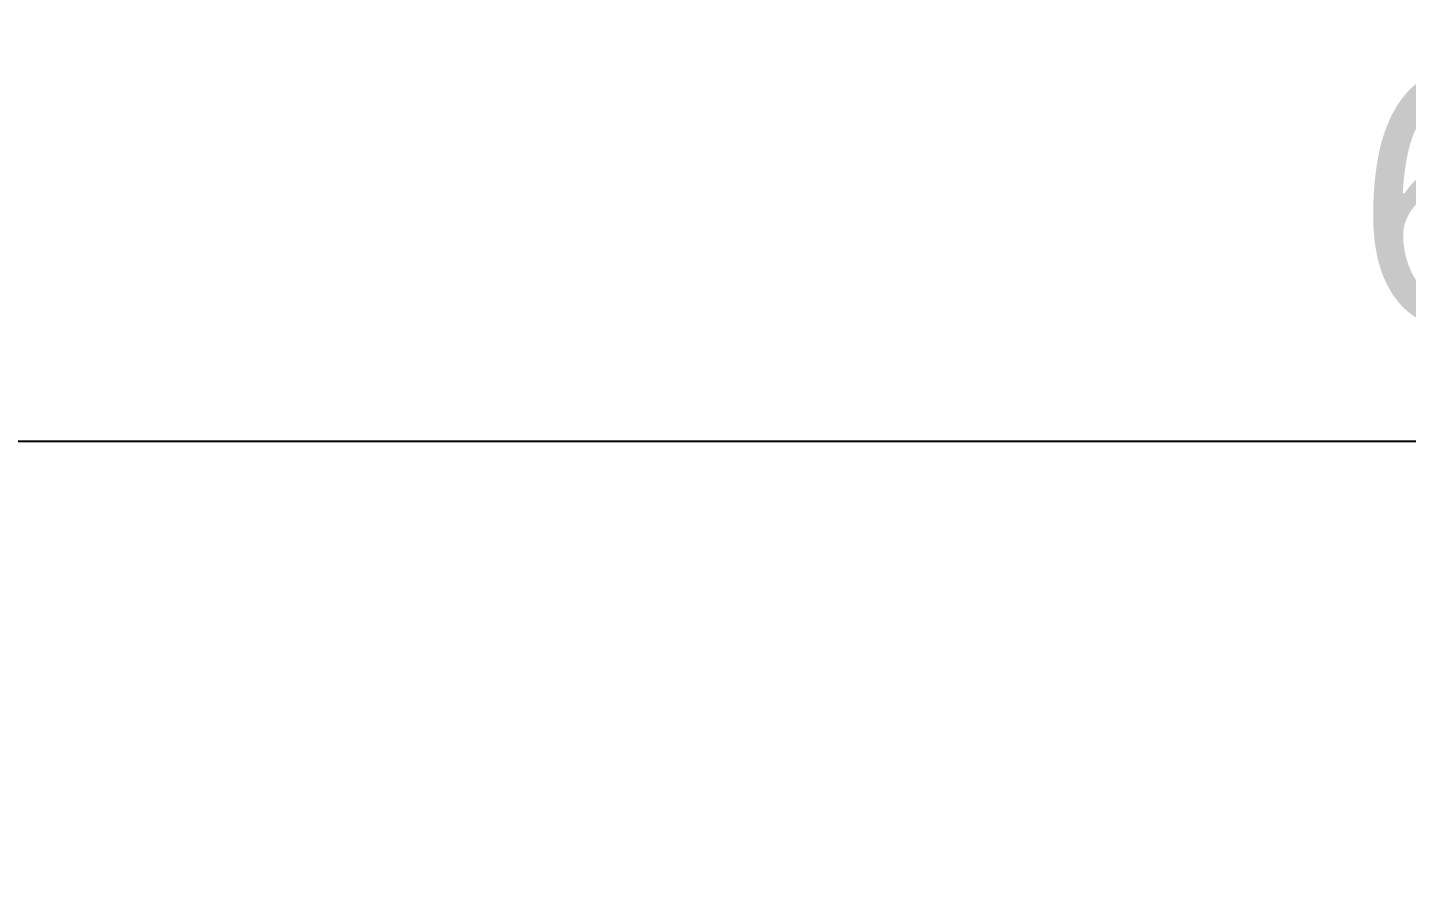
# Model space of a CAD drawing. Extents: x 5956 to 12061, y 2783 to 5292.
# Drawn here: x 9618.7 to 9752, y 4746.1 to 4829.6 of the extents above; entities that cross this region are included whole.
import ezdxf

# ---------------------------------------------------------------- set-up
doc = ezdxf.new("R2010")
doc.units = 0
doc.header["$LTSCALE"] = 20
doc.header["$MEASUREMENT"] = 0
doc.layers.get('0').update_dxf_attribs({"linetype": 'CONTINUOUS'})
doc.layers.get('DEFPOINTS').update_dxf_attribs({"linetype": 'CONTINUOUS'})
doc.styles.get("Standard").update_dxf_attribs({"font": 'NanumGothic.ttf'})
doc.dimstyles.get("Standard").update_dxf_attribs({"dimtxt": 2.7, "dimasz": 2.5, "dimexe": 1.5, "dimexo": 1.5, "dimgap": 1.5, "dimtad": 1, "dimdec": 0, "dimlfac": 10, "dimzin": 0, "dimdsep": 46, "dimtxsty": 'Standard', "dimcen": 0, "dimclrt": 2, "dimadec": 0, "dimazin": 0, "dimtfac": 1, "dimtdec": 0, "dimtmove": 0, "dimatfit": 3, "dimfxl": 0, "dimtolj": 1, "dimtzin": 0, "dimarcsym": 0})

# ---------------------------------------------------------------- blocks, each defined once
blk = doc.blocks.new('*D22')
at = {"color": 3, "lineweight": -2}
for p, q in [((9436.11, 4513.25), (9436.11, 4794.56)), ((10113.66, 4513.25), (10113.66, 4794.56)), ((9456.11, 4789.56), (10093.66, 4789.56))]:
    blk.add_line(p, q, dxfattribs=at)
at = {"color": 3}
for points in [[(9456.11, 4792.9), (9456.11, 4786.23), (9436.11, 4789.56)], [(10093.66, 4792.9), (10093.66, 4786.23), (10113.66, 4789.56)]]:
    blk.add_solid(points, dxfattribs=at)
at = {"layer": 'DEFPOINTS', "color": 0}
for p in [(10113.66, 4789.56), (9436.11, 4511.75), (10113.66, 4511.75)]:
    blk.add_point(p, dxfattribs=at)
at = {"color": 2, "insert": (9774.89, 4813.17), "char_height": 25, "attachment_point": 5}
blk.add_mtext('\\A1;680', dxfattribs=at)

msp = doc.modelspace()

# ---------------------------------------------------------------- dimensions: what is measured, and where the dimension line sits
dim = msp.add_linear_dim(base=(10113.66, 4789.56), p1=(9436.11, 4511.75), p2=(10113.66, 4511.75), text='680', dimstyle='Standard', override={"dimtxt": 25, "dimasz": 20, "dimexe": 5, "dimgap": 10, "dimlfac": 1, "dimzin": 12, "dimpost": '', "dimclrd": 3, "dimclre": 3, "dimazin": 2, "dimarcsym": 1})
dim.commit()
dim.dimension.update_dxf_attribs({"geometry": '*D22', "text_midpoint": (9774.89, 4813.17)})

doc.saveas('drawing.dxf')
